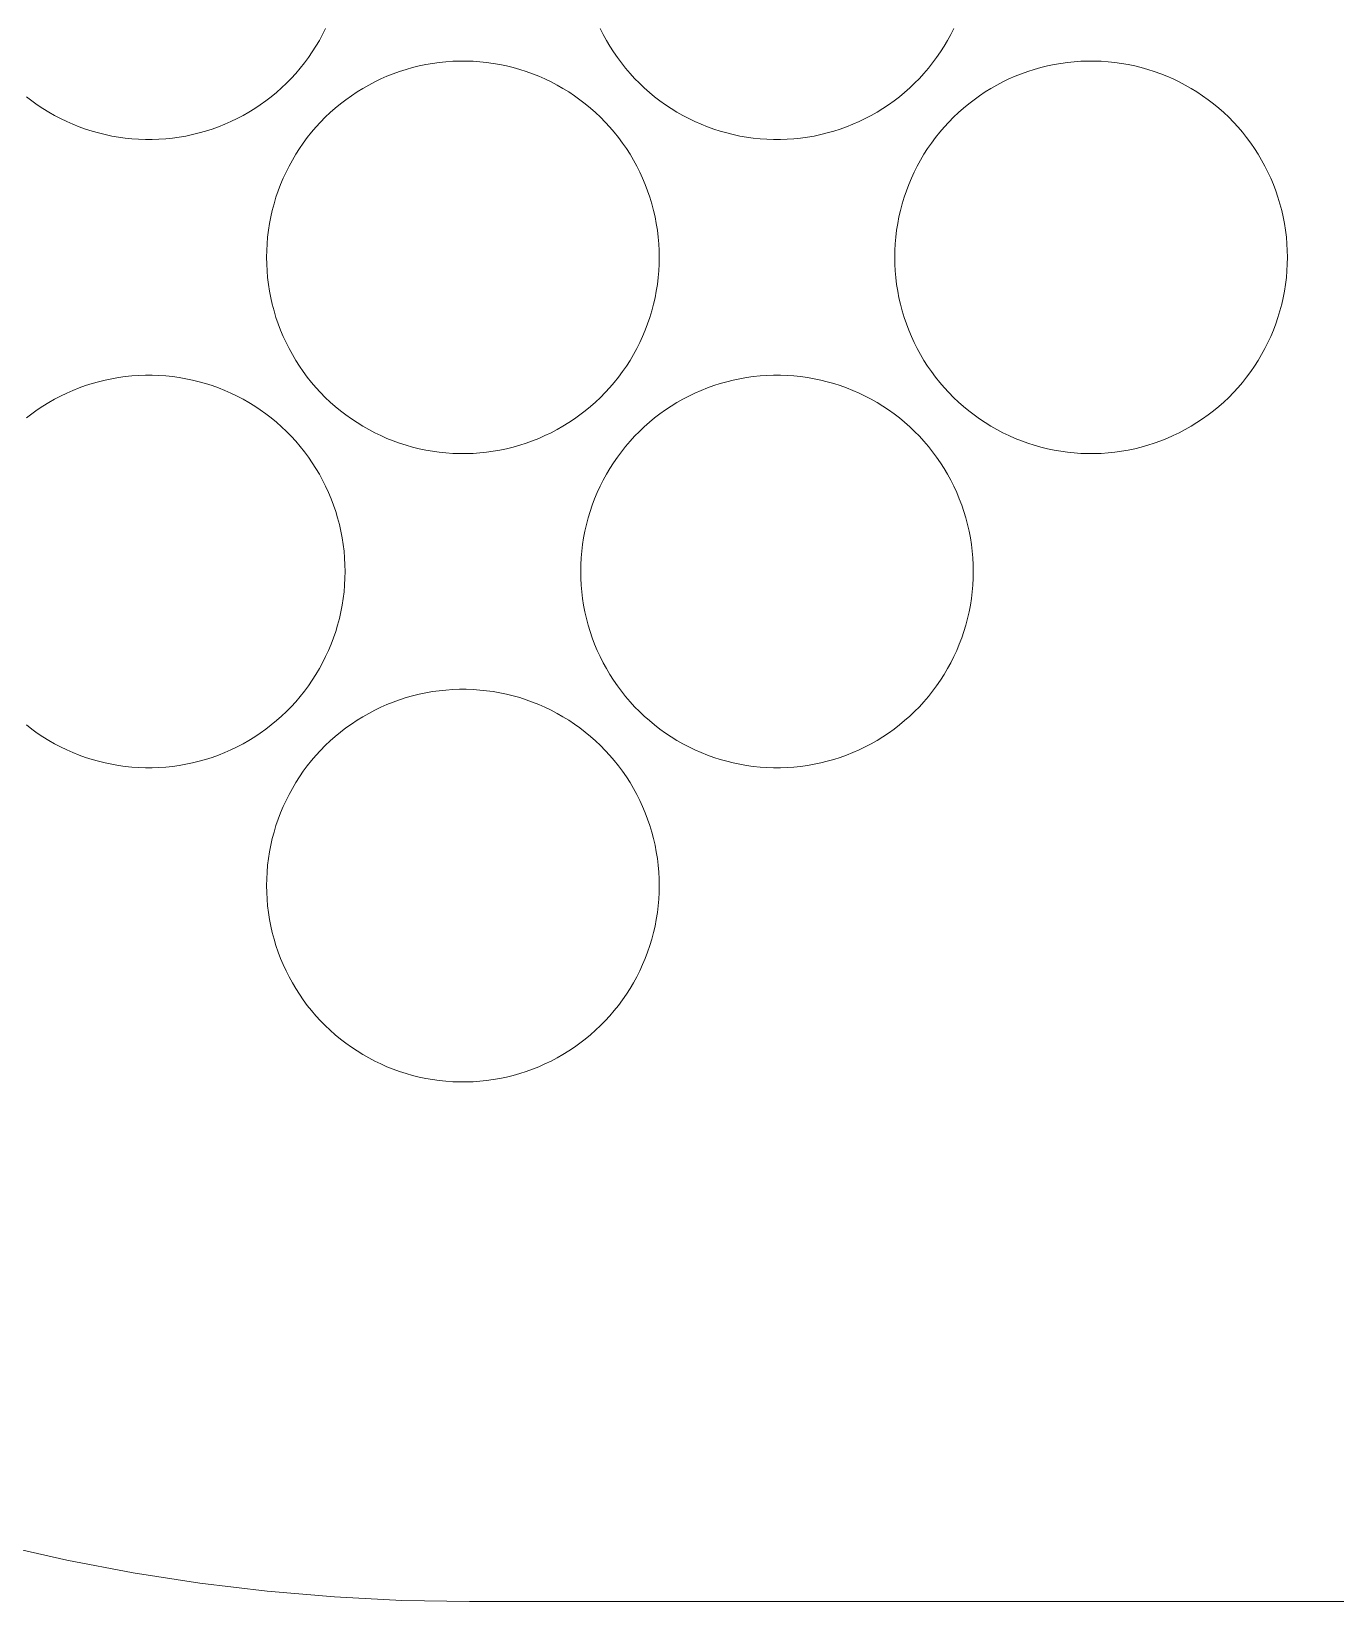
# Model space of a CAD drawing. Header units: millimetres. Extents: x 8434 to 10928, y 788 to 2545.
# Drawn here: x 8600.59 to 8642.11, y 837.54 to 887.52 of the extents above; entities that cross this region are included whole.
import ezdxf

# ---------------------------------------------------------------- set-up
doc = ezdxf.new("R2010")
doc.units = ezdxf.units.MM
doc.layers.add('ZANO_R', color=7, linetype='Continuous', lineweight=0)

msp = doc.modelspace()

# ---------------------------------------------------------------- linework, layer by layer
at = {"layer": 'ZANO_R'}
for p, q in [((8609.758, 887.239), (8609.648, 887.053)), ((8609.861, 887.428), (8609.758, 887.239)), ((8609.958, 887.621), (8609.861, 887.428)), ((8618.793, 887.428), (8618.696, 887.621)), ((8618.897, 887.239), (8618.793, 887.428)), ((8619.007, 887.053), (8618.897, 887.239)), ((8629.758, 887.239), (8629.648, 887.053)), ((8629.861, 887.428), (8629.758, 887.239)), ((8629.958, 887.621), (8629.861, 887.428)), ((8609.531, 886.872), (8609.409, 886.694)), ((8609.648, 887.053), (8609.531, 886.872)), ((8619.123, 886.872), (8619.007, 887.053)), ((8619.246, 886.694), (8619.123, 886.872)), ((8629.531, 886.872), (8629.409, 886.694)), ((8629.648, 887.053), (8629.531, 886.872)), ((8609.146, 886.352), (8609.005, 886.188)), ((8609.28, 886.521), (8609.146, 886.352)), ((8609.409, 886.694), (8609.28, 886.521)), ((8612.111, 886.177), (8612.314, 886.25)), ((8612.314, 886.25), (8612.519, 886.316)), ((8612.519, 886.316), (8612.727, 886.374)), ((8612.727, 886.374), (8612.936, 886.426)), ((8612.936, 886.426), (8613.148, 886.47)), ((8613.148, 886.47), (8613.36, 886.507)), ((8613.36, 886.507), (8613.574, 886.537)), ((8613.574, 886.537), (8613.788, 886.559)), ((8613.788, 886.559), (8614.004, 886.574)), ((8614.004, 886.574), (8614.219, 886.582)), ((8614.219, 886.582), (8614.435, 886.582)), ((8614.435, 886.582), (8614.651, 886.574)), ((8614.651, 886.574), (8614.866, 886.559)), ((8614.866, 886.559), (8615.081, 886.537)), ((8615.081, 886.537), (8615.294, 886.507)), ((8615.294, 886.507), (8615.507, 886.47)), ((8615.507, 886.47), (8615.718, 886.426)), ((8615.718, 886.426), (8615.927, 886.374)), ((8615.927, 886.374), (8616.135, 886.316)), ((8616.135, 886.316), (8616.34, 886.25)), ((8616.34, 886.25), (8616.543, 886.177)), ((8619.374, 886.521), (8619.246, 886.694)), ((8619.509, 886.352), (8619.374, 886.521)), ((8619.649, 886.188), (8619.509, 886.352)), ((8629.146, 886.352), (8629.005, 886.188)), ((8629.28, 886.521), (8629.146, 886.352)), ((8629.409, 886.694), (8629.28, 886.521)), ((8632.111, 886.177), (8632.314, 886.25)), ((8632.314, 886.25), (8632.519, 886.316)), ((8632.519, 886.316), (8632.727, 886.374)), ((8632.727, 886.374), (8632.936, 886.426)), ((8632.936, 886.426), (8633.148, 886.47)), ((8633.148, 886.47), (8633.36, 886.507)), ((8633.36, 886.507), (8633.574, 886.537)), ((8633.574, 886.537), (8633.788, 886.559)), ((8633.788, 886.559), (8634.004, 886.574)), ((8634.004, 886.574), (8634.219, 886.582)), ((8634.219, 886.582), (8634.435, 886.582)), ((8634.435, 886.582), (8634.651, 886.574)), ((8634.651, 886.574), (8634.866, 886.559)), ((8634.866, 886.559), (8635.081, 886.537)), ((8635.081, 886.537), (8635.294, 886.507)), ((8635.294, 886.507), (8635.507, 886.47)), ((8635.507, 886.47), (8635.718, 886.426)), ((8635.718, 886.426), (8635.927, 886.374)), ((8635.927, 886.374), (8636.135, 886.316)), ((8636.135, 886.316), (8636.34, 886.25)), ((8636.34, 886.25), (8636.543, 886.177)), ((8608.552, 885.727), (8608.39, 885.584)), ((8608.708, 885.875), (8608.552, 885.727)), ((8608.86, 886.029), (8608.708, 885.875)), ((8609.005, 886.188), (8608.86, 886.029)), ((8611.14, 885.709), (8611.328, 885.816)), ((8611.328, 885.816), (8611.519, 885.916)), ((8611.519, 885.916), (8611.713, 886.01)), ((8611.713, 886.01), (8611.91, 886.097)), ((8611.91, 886.097), (8612.111, 886.177)), ((8616.543, 886.177), (8616.744, 886.097)), ((8616.744, 886.097), (8616.941, 886.01)), ((8616.941, 886.01), (8617.136, 885.916)), ((8617.136, 885.916), (8617.327, 885.816)), ((8617.327, 885.816), (8617.514, 885.709)), ((8619.795, 886.029), (8619.649, 886.188)), ((8619.946, 885.875), (8619.795, 886.029)), ((8620.103, 885.727), (8619.946, 885.875)), ((8620.264, 885.584), (8620.103, 885.727)), ((8628.552, 885.727), (8628.39, 885.584)), ((8628.708, 885.875), (8628.552, 885.727)), ((8628.86, 886.029), (8628.708, 885.875)), ((8629.005, 886.188), (8628.86, 886.029)), ((8631.14, 885.709), (8631.328, 885.816)), ((8631.328, 885.816), (8631.519, 885.916)), ((8631.519, 885.916), (8631.713, 886.01)), ((8631.713, 886.01), (8631.91, 886.097)), ((8631.91, 886.097), (8632.111, 886.177)), ((8636.543, 886.177), (8636.744, 886.097)), ((8636.744, 886.097), (8636.941, 886.01)), ((8636.941, 886.01), (8637.136, 885.916)), ((8637.136, 885.916), (8637.327, 885.816)), ((8637.327, 885.816), (8637.514, 885.709)), ((8600.601, 885.315), (8600.43, 885.446)), ((8600.777, 885.189), (8600.601, 885.315)), ((8608.053, 885.315), (8607.878, 885.189)), ((8608.224, 885.446), (8608.053, 885.315)), ((8608.39, 885.584), (8608.224, 885.446)), ((8610.264, 885.082), (8610.43, 885.219)), ((8610.43, 885.219), (8610.601, 885.351)), ((8610.601, 885.351), (8610.777, 885.476)), ((8610.777, 885.476), (8610.956, 885.596)), ((8610.956, 885.596), (8611.14, 885.709)), ((8617.514, 885.709), (8617.698, 885.596)), ((8617.698, 885.596), (8617.878, 885.476)), ((8617.878, 885.476), (8618.053, 885.351)), ((8618.053, 885.351), (8618.224, 885.219)), ((8618.224, 885.219), (8618.39, 885.082)), ((8620.43, 885.446), (8620.264, 885.584)), ((8620.601, 885.315), (8620.43, 885.446)), ((8620.777, 885.189), (8620.601, 885.315)), ((8628.053, 885.315), (8627.878, 885.189)), ((8628.224, 885.446), (8628.053, 885.315)), ((8628.39, 885.584), (8628.224, 885.446)), ((8630.264, 885.082), (8630.43, 885.219)), ((8630.43, 885.219), (8630.601, 885.351)), ((8630.601, 885.351), (8630.777, 885.476)), ((8630.777, 885.476), (8630.956, 885.596)), ((8630.956, 885.596), (8631.14, 885.709)), ((8637.514, 885.709), (8637.698, 885.596)), ((8637.698, 885.596), (8637.878, 885.476)), ((8637.878, 885.476), (8638.053, 885.351)), ((8638.053, 885.351), (8638.224, 885.219)), ((8638.224, 885.219), (8638.39, 885.082)), ((8600.956, 885.07), (8600.777, 885.189)), ((8601.14, 884.956), (8600.956, 885.07)), ((8601.328, 884.85), (8601.14, 884.956)), ((8601.519, 884.749), (8601.328, 884.85)), ((8601.713, 884.656), (8601.519, 884.749)), ((8607.136, 884.749), (8606.941, 884.656)), ((8607.327, 884.85), (8607.136, 884.749)), ((8607.514, 884.956), (8607.327, 884.85)), ((8607.698, 885.07), (8607.514, 884.956)), ((8607.878, 885.189), (8607.698, 885.07)), ((8609.795, 884.636), (8609.946, 884.79)), ((8609.946, 884.79), (8610.103, 884.939)), ((8610.103, 884.939), (8610.264, 885.082)), ((8618.39, 885.082), (8618.552, 884.939)), ((8618.552, 884.939), (8618.708, 884.79)), ((8618.708, 884.79), (8618.86, 884.636)), ((8620.956, 885.07), (8620.777, 885.189)), ((8621.14, 884.956), (8620.956, 885.07)), ((8621.328, 884.85), (8621.14, 884.956)), ((8621.519, 884.749), (8621.328, 884.85)), ((8621.713, 884.656), (8621.519, 884.749)), ((8627.136, 884.749), (8626.941, 884.656)), ((8627.327, 884.85), (8627.136, 884.749)), ((8627.514, 884.956), (8627.327, 884.85)), ((8627.698, 885.07), (8627.514, 884.956)), ((8627.878, 885.189), (8627.698, 885.07)), ((8629.795, 884.636), (8629.946, 884.79)), ((8629.946, 884.79), (8630.103, 884.939)), ((8630.103, 884.939), (8630.264, 885.082)), ((8638.39, 885.082), (8638.552, 884.939)), ((8638.552, 884.939), (8638.708, 884.79)), ((8638.708, 884.79), (8638.86, 884.636)), ((8601.91, 884.569), (8601.713, 884.656)), ((8602.111, 884.489), (8601.91, 884.569)), ((8602.314, 884.416), (8602.111, 884.489)), ((8602.519, 884.35), (8602.314, 884.416)), ((8602.727, 884.291), (8602.519, 884.35)), ((8602.936, 884.239), (8602.727, 884.291)), ((8603.148, 884.195), (8602.936, 884.239)), ((8605.718, 884.239), (8605.507, 884.195)), ((8605.927, 884.291), (8605.718, 884.239)), ((8606.135, 884.35), (8605.927, 884.291)), ((8606.34, 884.416), (8606.135, 884.35)), ((8606.543, 884.489), (8606.34, 884.416)), ((8606.744, 884.569), (8606.543, 884.489)), ((8606.941, 884.656), (8606.744, 884.569)), ((8609.374, 884.145), (8609.509, 884.313)), ((8609.509, 884.313), (8609.649, 884.477)), ((8609.649, 884.477), (8609.795, 884.636)), ((8618.86, 884.636), (8619.005, 884.477)), ((8619.005, 884.477), (8619.146, 884.313)), ((8619.146, 884.313), (8619.28, 884.145)), ((8621.91, 884.569), (8621.713, 884.656)), ((8622.111, 884.489), (8621.91, 884.569)), ((8622.314, 884.416), (8622.111, 884.489)), ((8622.519, 884.35), (8622.314, 884.416)), ((8622.727, 884.291), (8622.519, 884.35)), ((8622.936, 884.239), (8622.727, 884.291)), ((8623.148, 884.195), (8622.936, 884.239)), ((8625.718, 884.239), (8625.507, 884.195)), ((8625.927, 884.291), (8625.718, 884.239)), ((8626.135, 884.35), (8625.927, 884.291)), ((8626.34, 884.416), (8626.135, 884.35)), ((8626.543, 884.489), (8626.34, 884.416)), ((8626.744, 884.569), (8626.543, 884.489)), ((8626.941, 884.656), (8626.744, 884.569)), ((8629.374, 884.145), (8629.509, 884.313)), ((8629.509, 884.313), (8629.649, 884.477)), ((8629.649, 884.477), (8629.795, 884.636)), ((8638.86, 884.636), (8639.005, 884.477)), ((8639.005, 884.477), (8639.146, 884.313)), ((8639.146, 884.313), (8639.28, 884.145)), ((8603.36, 884.158), (8603.148, 884.195)), ((8603.574, 884.128), (8603.36, 884.158)), ((8603.788, 884.106), (8603.574, 884.128)), ((8604.004, 884.091), (8603.788, 884.106)), ((8604.219, 884.084), (8604.004, 884.091)), ((8604.435, 884.084), (8604.219, 884.084)), ((8604.651, 884.091), (8604.435, 884.084)), ((8604.866, 884.106), (8604.651, 884.091)), ((8605.081, 884.128), (8604.866, 884.106)), ((8605.294, 884.158), (8605.081, 884.128)), ((8605.507, 884.195), (8605.294, 884.158)), ((8609.007, 883.612), (8609.123, 883.794)), ((8609.123, 883.794), (8609.246, 883.971)), ((8609.246, 883.971), (8609.374, 884.145)), ((8619.28, 884.145), (8619.409, 883.971)), ((8619.409, 883.971), (8619.531, 883.794)), ((8619.531, 883.794), (8619.648, 883.612)), ((8623.36, 884.158), (8623.148, 884.195)), ((8623.574, 884.128), (8623.36, 884.158)), ((8623.788, 884.106), (8623.574, 884.128)), ((8624.004, 884.091), (8623.788, 884.106)), ((8624.219, 884.084), (8624.004, 884.091)), ((8624.435, 884.084), (8624.219, 884.084)), ((8624.651, 884.091), (8624.435, 884.084)), ((8624.866, 884.106), (8624.651, 884.091)), ((8625.081, 884.128), (8624.866, 884.106)), ((8625.294, 884.158), (8625.081, 884.128)), ((8625.507, 884.195), (8625.294, 884.158)), ((8629.007, 883.612), (8629.123, 883.794)), ((8629.123, 883.794), (8629.246, 883.971)), ((8629.246, 883.971), (8629.374, 884.145)), ((8639.28, 884.145), (8639.409, 883.971)), ((8639.409, 883.971), (8639.531, 883.794)), ((8639.531, 883.794), (8639.648, 883.612)), ((8608.696, 883.045), (8608.793, 883.237)), ((8608.793, 883.237), (8608.897, 883.427)), ((8608.897, 883.427), (8609.007, 883.612)), ((8619.648, 883.612), (8619.758, 883.427)), ((8619.758, 883.427), (8619.861, 883.237)), ((8619.861, 883.237), (8619.958, 883.045)), ((8628.696, 883.045), (8628.793, 883.237)), ((8628.793, 883.237), (8628.897, 883.427)), ((8628.897, 883.427), (8629.007, 883.612)), ((8639.648, 883.612), (8639.758, 883.427)), ((8639.758, 883.427), (8639.861, 883.237)), ((8639.861, 883.237), (8639.958, 883.045)), ((8608.522, 882.65), (8608.606, 882.849)), ((8608.606, 882.849), (8608.696, 883.045)), ((8619.958, 883.045), (8620.048, 882.849)), ((8620.048, 882.849), (8620.132, 882.65)), ((8628.522, 882.65), (8628.606, 882.849)), ((8628.606, 882.849), (8628.696, 883.045)), ((8639.958, 883.045), (8640.048, 882.849)), ((8640.048, 882.849), (8640.132, 882.65)), ((8608.314, 882.037), (8608.376, 882.244)), ((8608.376, 882.244), (8608.446, 882.448)), ((8608.446, 882.448), (8608.522, 882.65)), ((8620.132, 882.65), (8620.208, 882.448)), ((8620.208, 882.448), (8620.278, 882.244)), ((8620.278, 882.244), (8620.34, 882.037)), ((8628.314, 882.037), (8628.376, 882.244)), ((8628.376, 882.244), (8628.446, 882.448)), ((8628.446, 882.448), (8628.522, 882.65)), ((8640.132, 882.65), (8640.208, 882.448)), ((8640.208, 882.448), (8640.278, 882.244)), ((8640.278, 882.244), (8640.34, 882.037)), ((8608.211, 881.618), (8608.259, 881.828)), ((8608.259, 881.828), (8608.314, 882.037)), ((8620.34, 882.037), (8620.396, 881.828)), ((8620.396, 881.828), (8620.444, 881.618)), ((8628.211, 881.618), (8628.259, 881.828)), ((8628.259, 881.828), (8628.314, 882.037)), ((8640.34, 882.037), (8640.396, 881.828)), ((8640.396, 881.828), (8640.444, 881.618)), ((8608.137, 881.193), (8608.17, 881.406)), ((8608.17, 881.406), (8608.211, 881.618)), ((8620.444, 881.618), (8620.484, 881.406)), ((8620.484, 881.406), (8620.518, 881.193)), ((8628.137, 881.193), (8628.17, 881.406)), ((8628.17, 881.406), (8628.211, 881.618)), ((8640.444, 881.618), (8640.484, 881.406)), ((8640.484, 881.406), (8640.518, 881.193)), ((8608.081, 880.548), (8608.092, 880.764)), ((8608.092, 880.764), (8608.111, 880.979)), ((8608.111, 880.979), (8608.137, 881.193)), ((8620.518, 881.193), (8620.544, 880.979)), ((8620.544, 880.979), (8620.562, 880.764)), ((8620.562, 880.764), (8620.573, 880.548)), ((8628.081, 880.548), (8628.092, 880.764)), ((8628.092, 880.764), (8628.111, 880.979)), ((8628.111, 880.979), (8628.137, 881.193)), ((8640.518, 881.193), (8640.544, 880.979)), ((8640.544, 880.979), (8640.562, 880.764)), ((8640.562, 880.764), (8640.573, 880.548)), ((8608.077, 880.333), (8608.081, 880.548)), ((8608.081, 880.117), (8608.077, 880.333)), ((8620.573, 880.548), (8620.577, 880.333)), ((8620.577, 880.333), (8620.573, 880.117)), ((8628.077, 880.333), (8628.081, 880.548)), ((8628.081, 880.117), (8628.077, 880.333)), ((8640.573, 880.548), (8640.577, 880.333)), ((8640.577, 880.333), (8640.573, 880.117)), ((8608.092, 879.902), (8608.081, 880.117)), ((8608.111, 879.687), (8608.092, 879.902)), ((8620.562, 879.902), (8620.544, 879.687)), ((8620.573, 880.117), (8620.562, 879.902)), ((8628.092, 879.902), (8628.081, 880.117)), ((8628.111, 879.687), (8628.092, 879.902)), ((8640.562, 879.902), (8640.544, 879.687)), ((8640.573, 880.117), (8640.562, 879.902)), ((8608.137, 879.472), (8608.111, 879.687)), ((8608.17, 879.259), (8608.137, 879.472)), ((8608.211, 879.047), (8608.17, 879.259)), ((8620.484, 879.259), (8620.444, 879.047)), ((8620.518, 879.472), (8620.484, 879.259)), ((8620.544, 879.687), (8620.518, 879.472)), ((8628.137, 879.472), (8628.111, 879.687)), ((8628.17, 879.259), (8628.137, 879.472)), ((8628.211, 879.047), (8628.17, 879.259)), ((8640.484, 879.259), (8640.444, 879.047)), ((8640.518, 879.472), (8640.484, 879.259)), ((8640.544, 879.687), (8640.518, 879.472)), ((8608.259, 878.837), (8608.211, 879.047)), ((8608.314, 878.628), (8608.259, 878.837)), ((8620.396, 878.837), (8620.34, 878.628)), ((8620.444, 879.047), (8620.396, 878.837)), ((8628.259, 878.837), (8628.211, 879.047)), ((8628.314, 878.628), (8628.259, 878.837)), ((8640.396, 878.837), (8640.34, 878.628)), ((8640.444, 879.047), (8640.396, 878.837)), ((8608.376, 878.422), (8608.314, 878.628)), ((8608.446, 878.218), (8608.376, 878.422)), ((8608.522, 878.016), (8608.446, 878.218)), ((8620.208, 878.218), (8620.132, 878.016)), ((8620.278, 878.422), (8620.208, 878.218)), ((8620.34, 878.628), (8620.278, 878.422)), ((8628.376, 878.422), (8628.314, 878.628)), ((8628.446, 878.218), (8628.376, 878.422)), ((8628.522, 878.016), (8628.446, 878.218)), ((8640.208, 878.218), (8640.132, 878.016)), ((8640.278, 878.422), (8640.208, 878.218)), ((8640.34, 878.628), (8640.278, 878.422)), ((8608.606, 877.817), (8608.522, 878.016)), ((8608.696, 877.621), (8608.606, 877.817)), ((8620.048, 877.817), (8619.958, 877.621)), ((8620.132, 878.016), (8620.048, 877.817)), ((8628.606, 877.817), (8628.522, 878.016)), ((8628.696, 877.621), (8628.606, 877.817)), ((8640.048, 877.817), (8639.958, 877.621)), ((8640.132, 878.016), (8640.048, 877.817)), ((8608.793, 877.428), (8608.696, 877.621)), ((8608.897, 877.239), (8608.793, 877.428)), ((8609.007, 877.053), (8608.897, 877.239)), ((8619.758, 877.239), (8619.648, 877.053)), ((8619.861, 877.428), (8619.758, 877.239)), ((8619.958, 877.621), (8619.861, 877.428)), ((8628.793, 877.428), (8628.696, 877.621)), ((8628.897, 877.239), (8628.793, 877.428)), ((8629.007, 877.053), (8628.897, 877.239)), ((8639.758, 877.239), (8639.648, 877.053)), ((8639.861, 877.428), (8639.758, 877.239)), ((8639.958, 877.621), (8639.861, 877.428)), ((8609.123, 876.872), (8609.007, 877.053)), ((8609.246, 876.694), (8609.123, 876.872)), ((8619.531, 876.872), (8619.409, 876.694)), ((8619.648, 877.053), (8619.531, 876.872)), ((8629.123, 876.872), (8629.007, 877.053)), ((8629.246, 876.694), (8629.123, 876.872)), ((8639.531, 876.872), (8639.409, 876.694)), ((8639.648, 877.053), (8639.531, 876.872)), ((8602.111, 876.177), (8602.314, 876.25)), ((8602.314, 876.25), (8602.519, 876.316)), ((8602.519, 876.316), (8602.727, 876.374)), ((8602.727, 876.374), (8602.936, 876.426)), ((8602.936, 876.426), (8603.148, 876.47)), ((8603.148, 876.47), (8603.36, 876.507)), ((8603.36, 876.507), (8603.574, 876.537)), ((8603.574, 876.537), (8603.788, 876.559)), ((8603.788, 876.559), (8604.004, 876.574)), ((8604.004, 876.574), (8604.219, 876.582)), ((8604.219, 876.582), (8604.435, 876.582)), ((8604.435, 876.582), (8604.651, 876.574)), ((8604.651, 876.574), (8604.866, 876.559)), ((8604.866, 876.559), (8605.081, 876.537)), ((8605.081, 876.537), (8605.294, 876.507)), ((8605.294, 876.507), (8605.507, 876.47)), ((8605.507, 876.47), (8605.718, 876.426)), ((8605.718, 876.426), (8605.927, 876.374)), ((8605.927, 876.374), (8606.135, 876.316)), ((8606.135, 876.316), (8606.34, 876.25)), ((8606.34, 876.25), (8606.543, 876.177)), ((8609.374, 876.521), (8609.246, 876.694)), ((8609.509, 876.352), (8609.374, 876.521)), ((8609.649, 876.188), (8609.509, 876.352)), ((8619.146, 876.352), (8619.005, 876.188)), ((8619.28, 876.521), (8619.146, 876.352)), ((8619.409, 876.694), (8619.28, 876.521)), ((8622.111, 876.177), (8622.314, 876.25)), ((8622.314, 876.25), (8622.519, 876.316)), ((8622.519, 876.316), (8622.727, 876.374)), ((8622.727, 876.374), (8622.936, 876.426)), ((8622.936, 876.426), (8623.148, 876.47)), ((8623.148, 876.47), (8623.36, 876.507)), ((8623.36, 876.507), (8623.574, 876.537)), ((8623.574, 876.537), (8623.788, 876.559)), ((8623.788, 876.559), (8624.004, 876.574)), ((8624.004, 876.574), (8624.219, 876.582)), ((8624.219, 876.582), (8624.435, 876.582)), ((8624.435, 876.582), (8624.651, 876.574)), ((8624.651, 876.574), (8624.866, 876.559)), ((8624.866, 876.559), (8625.081, 876.537)), ((8625.081, 876.537), (8625.294, 876.507)), ((8625.294, 876.507), (8625.507, 876.47)), ((8625.507, 876.47), (8625.718, 876.426)), ((8625.718, 876.426), (8625.927, 876.374)), ((8625.927, 876.374), (8626.135, 876.316)), ((8626.135, 876.316), (8626.34, 876.25)), ((8626.34, 876.25), (8626.543, 876.177)), ((8629.374, 876.521), (8629.246, 876.694)), ((8629.509, 876.352), (8629.374, 876.521)), ((8629.649, 876.188), (8629.509, 876.352)), ((8639.146, 876.352), (8639.005, 876.188)), ((8639.28, 876.521), (8639.146, 876.352)), ((8639.409, 876.694), (8639.28, 876.521)), ((8601.14, 875.709), (8601.328, 875.816)), ((8601.328, 875.816), (8601.519, 875.916)), ((8601.519, 875.916), (8601.713, 876.01)), ((8601.713, 876.01), (8601.91, 876.097)), ((8601.91, 876.097), (8602.111, 876.177)), ((8606.543, 876.177), (8606.744, 876.097)), ((8606.744, 876.097), (8606.941, 876.01)), ((8606.941, 876.01), (8607.136, 875.916)), ((8607.136, 875.916), (8607.327, 875.816)), ((8607.327, 875.816), (8607.514, 875.709)), ((8609.795, 876.029), (8609.649, 876.188)), ((8609.946, 875.875), (8609.795, 876.029)), ((8610.103, 875.727), (8609.946, 875.875)), ((8610.264, 875.584), (8610.103, 875.727)), ((8618.552, 875.727), (8618.39, 875.584)), ((8618.708, 875.875), (8618.552, 875.727)), ((8618.86, 876.029), (8618.708, 875.875)), ((8619.005, 876.188), (8618.86, 876.029)), ((8621.14, 875.709), (8621.328, 875.816)), ((8621.328, 875.816), (8621.519, 875.916)), ((8621.519, 875.916), (8621.713, 876.01)), ((8621.713, 876.01), (8621.91, 876.097)), ((8621.91, 876.097), (8622.111, 876.177)), ((8626.543, 876.177), (8626.744, 876.097)), ((8626.744, 876.097), (8626.941, 876.01)), ((8626.941, 876.01), (8627.136, 875.916)), ((8627.136, 875.916), (8627.327, 875.816)), ((8627.327, 875.816), (8627.514, 875.709)), ((8629.795, 876.029), (8629.649, 876.188)), ((8629.946, 875.875), (8629.795, 876.029)), ((8630.103, 875.727), (8629.946, 875.875)), ((8630.264, 875.584), (8630.103, 875.727)), ((8638.552, 875.727), (8638.39, 875.584)), ((8638.708, 875.875), (8638.552, 875.727)), ((8638.86, 876.029), (8638.708, 875.875)), ((8639.005, 876.188), (8638.86, 876.029)), ((8600.43, 875.219), (8600.601, 875.351)), ((8600.601, 875.351), (8600.777, 875.476)), ((8600.777, 875.476), (8600.956, 875.596)), ((8600.956, 875.596), (8601.14, 875.709)), ((8607.514, 875.709), (8607.698, 875.596)), ((8607.698, 875.596), (8607.878, 875.476)), ((8607.878, 875.476), (8608.053, 875.351)), ((8608.053, 875.351), (8608.224, 875.219)), ((8608.224, 875.219), (8608.39, 875.082)), ((8610.43, 875.446), (8610.264, 875.584)), ((8610.601, 875.315), (8610.43, 875.446)), ((8610.777, 875.189), (8610.601, 875.315)), ((8618.053, 875.315), (8617.878, 875.189)), ((8618.224, 875.446), (8618.053, 875.315)), ((8618.39, 875.584), (8618.224, 875.446)), ((8620.264, 875.082), (8620.43, 875.219)), ((8620.43, 875.219), (8620.601, 875.351)), ((8620.601, 875.351), (8620.777, 875.476)), ((8620.777, 875.476), (8620.956, 875.596)), ((8620.956, 875.596), (8621.14, 875.709)), ((8627.514, 875.709), (8627.698, 875.596)), ((8627.698, 875.596), (8627.878, 875.476)), ((8627.878, 875.476), (8628.053, 875.351)), ((8628.053, 875.351), (8628.224, 875.219)), ((8628.224, 875.219), (8628.39, 875.082)), ((8630.43, 875.446), (8630.264, 875.584)), ((8630.601, 875.315), (8630.43, 875.446)), ((8630.777, 875.189), (8630.601, 875.315)), ((8638.053, 875.315), (8637.878, 875.189)), ((8638.224, 875.446), (8638.053, 875.315)), ((8638.39, 875.584), (8638.224, 875.446)), ((8608.39, 875.082), (8608.552, 874.939)), ((8608.552, 874.939), (8608.708, 874.79)), ((8608.708, 874.79), (8608.86, 874.636)), ((8610.956, 875.07), (8610.777, 875.189)), ((8611.14, 874.956), (8610.956, 875.07)), ((8611.328, 874.85), (8611.14, 874.956)), ((8611.519, 874.749), (8611.328, 874.85)), ((8611.713, 874.656), (8611.519, 874.749)), ((8617.136, 874.749), (8616.941, 874.656)), ((8617.327, 874.85), (8617.136, 874.749)), ((8617.514, 874.956), (8617.327, 874.85)), ((8617.698, 875.07), (8617.514, 874.956)), ((8617.878, 875.189), (8617.698, 875.07)), ((8619.795, 874.636), (8619.946, 874.79)), ((8619.946, 874.79), (8620.103, 874.939)), ((8620.103, 874.939), (8620.264, 875.082)), ((8628.39, 875.082), (8628.552, 874.939)), ((8628.552, 874.939), (8628.708, 874.79)), ((8628.708, 874.79), (8628.86, 874.636)), ((8630.956, 875.07), (8630.777, 875.189)), ((8631.14, 874.956), (8630.956, 875.07)), ((8631.328, 874.85), (8631.14, 874.956)), ((8631.519, 874.749), (8631.328, 874.85)), ((8631.713, 874.656), (8631.519, 874.749)), ((8637.136, 874.749), (8636.941, 874.656)), ((8637.327, 874.85), (8637.136, 874.749)), ((8637.514, 874.956), (8637.327, 874.85)), ((8637.698, 875.07), (8637.514, 874.956)), ((8637.878, 875.189), (8637.698, 875.07)), ((8608.86, 874.636), (8609.005, 874.477)), ((8609.005, 874.477), (8609.146, 874.313)), ((8609.146, 874.313), (8609.28, 874.145)), ((8611.91, 874.569), (8611.713, 874.656)), ((8612.111, 874.489), (8611.91, 874.569)), ((8612.314, 874.416), (8612.111, 874.489)), ((8612.519, 874.35), (8612.314, 874.416)), ((8612.727, 874.291), (8612.519, 874.35)), ((8612.936, 874.239), (8612.727, 874.291)), ((8613.148, 874.195), (8612.936, 874.239)), ((8615.718, 874.239), (8615.507, 874.195)), ((8615.927, 874.291), (8615.718, 874.239)), ((8616.135, 874.35), (8615.927, 874.291)), ((8616.34, 874.416), (8616.135, 874.35)), ((8616.543, 874.489), (8616.34, 874.416)), ((8616.744, 874.569), (8616.543, 874.489)), ((8616.941, 874.656), (8616.744, 874.569)), ((8619.374, 874.145), (8619.509, 874.313)), ((8619.509, 874.313), (8619.649, 874.477)), ((8619.649, 874.477), (8619.795, 874.636)), ((8628.86, 874.636), (8629.005, 874.477)), ((8629.005, 874.477), (8629.146, 874.313)), ((8629.146, 874.313), (8629.28, 874.145)), ((8631.91, 874.569), (8631.713, 874.656)), ((8632.111, 874.489), (8631.91, 874.569)), ((8632.314, 874.416), (8632.111, 874.489)), ((8632.519, 874.35), (8632.314, 874.416)), ((8632.727, 874.291), (8632.519, 874.35)), ((8632.936, 874.239), (8632.727, 874.291)), ((8633.148, 874.195), (8632.936, 874.239)), ((8635.718, 874.239), (8635.507, 874.195)), ((8635.927, 874.291), (8635.718, 874.239)), ((8636.135, 874.35), (8635.927, 874.291)), ((8636.34, 874.416), (8636.135, 874.35)), ((8636.543, 874.489), (8636.34, 874.416)), ((8636.744, 874.569), (8636.543, 874.489)), ((8636.941, 874.656), (8636.744, 874.569)), ((8609.28, 874.145), (8609.409, 873.971)), ((8609.409, 873.971), (8609.531, 873.794)), ((8609.531, 873.794), (8609.648, 873.612)), ((8613.36, 874.158), (8613.148, 874.195)), ((8613.574, 874.128), (8613.36, 874.158)), ((8613.788, 874.106), (8613.574, 874.128)), ((8614.004, 874.091), (8613.788, 874.106)), ((8614.219, 874.084), (8614.004, 874.091)), ((8614.435, 874.084), (8614.219, 874.084)), ((8614.651, 874.091), (8614.435, 874.084)), ((8614.866, 874.106), (8614.651, 874.091)), ((8615.081, 874.128), (8614.866, 874.106)), ((8615.294, 874.158), (8615.081, 874.128)), ((8615.507, 874.195), (8615.294, 874.158)), ((8619.007, 873.612), (8619.123, 873.794)), ((8619.123, 873.794), (8619.246, 873.971)), ((8619.246, 873.971), (8619.374, 874.145)), ((8629.28, 874.145), (8629.409, 873.971)), ((8629.409, 873.971), (8629.531, 873.794)), ((8629.531, 873.794), (8629.648, 873.612)), ((8633.36, 874.158), (8633.148, 874.195)), ((8633.574, 874.128), (8633.36, 874.158)), ((8633.788, 874.106), (8633.574, 874.128)), ((8634.004, 874.091), (8633.788, 874.106)), ((8634.219, 874.084), (8634.004, 874.091)), ((8634.435, 874.084), (8634.219, 874.084)), ((8634.651, 874.091), (8634.435, 874.084)), ((8634.866, 874.106), (8634.651, 874.091)), ((8635.081, 874.128), (8634.866, 874.106)), ((8635.294, 874.158), (8635.081, 874.128)), ((8635.507, 874.195), (8635.294, 874.158)), ((8609.648, 873.612), (8609.758, 873.427)), ((8609.758, 873.427), (8609.861, 873.237)), ((8609.861, 873.237), (8609.958, 873.045)), ((8618.696, 873.045), (8618.793, 873.237)), ((8618.793, 873.237), (8618.897, 873.427)), ((8618.897, 873.427), (8619.007, 873.612)), ((8629.648, 873.612), (8629.758, 873.427)), ((8629.758, 873.427), (8629.861, 873.237)), ((8629.861, 873.237), (8629.958, 873.045)), ((8609.958, 873.045), (8610.048, 872.849)), ((8610.048, 872.849), (8610.132, 872.65)), ((8618.522, 872.65), (8618.606, 872.849)), ((8618.606, 872.849), (8618.696, 873.045)), ((8629.958, 873.045), (8630.048, 872.849)), ((8630.048, 872.849), (8630.132, 872.65)), ((8610.132, 872.65), (8610.208, 872.448)), ((8610.208, 872.448), (8610.278, 872.244)), ((8610.278, 872.244), (8610.34, 872.037)), ((8618.314, 872.037), (8618.376, 872.244)), ((8618.376, 872.244), (8618.446, 872.448)), ((8618.446, 872.448), (8618.522, 872.65)), ((8630.132, 872.65), (8630.208, 872.448)), ((8630.208, 872.448), (8630.278, 872.244)), ((8630.278, 872.244), (8630.34, 872.037)), ((8610.34, 872.037), (8610.396, 871.828)), ((8610.396, 871.828), (8610.444, 871.618)), ((8618.211, 871.618), (8618.259, 871.828)), ((8618.259, 871.828), (8618.314, 872.037)), ((8630.34, 872.037), (8630.396, 871.828)), ((8630.396, 871.828), (8630.444, 871.618)), ((8610.444, 871.618), (8610.484, 871.406)), ((8610.484, 871.406), (8610.518, 871.193)), ((8618.137, 871.193), (8618.17, 871.406)), ((8618.17, 871.406), (8618.211, 871.618)), ((8630.444, 871.618), (8630.484, 871.406)), ((8630.484, 871.406), (8630.518, 871.193)), ((8610.518, 871.193), (8610.544, 870.979)), ((8610.544, 870.979), (8610.562, 870.764)), ((8610.562, 870.764), (8610.573, 870.548)), ((8618.081, 870.548), (8618.092, 870.764)), ((8618.092, 870.764), (8618.111, 870.979)), ((8618.111, 870.979), (8618.137, 871.193)), ((8630.518, 871.193), (8630.544, 870.979)), ((8630.544, 870.979), (8630.562, 870.764)), ((8630.562, 870.764), (8630.573, 870.548)), ((8610.573, 870.548), (8610.577, 870.333)), ((8610.577, 870.333), (8610.573, 870.117)), ((8618.077, 870.333), (8618.081, 870.548)), ((8618.081, 870.117), (8618.077, 870.333)), ((8630.573, 870.548), (8630.577, 870.333)), ((8630.577, 870.333), (8630.573, 870.117)), ((8610.562, 869.902), (8610.544, 869.687)), ((8610.573, 870.117), (8610.562, 869.902)), ((8618.092, 869.902), (8618.081, 870.117)), ((8618.111, 869.687), (8618.092, 869.902)), ((8630.562, 869.902), (8630.544, 869.687)), ((8630.573, 870.117), (8630.562, 869.902)), ((8610.484, 869.259), (8610.444, 869.047)), ((8610.518, 869.472), (8610.484, 869.259)), ((8610.544, 869.687), (8610.518, 869.472)), ((8618.137, 869.472), (8618.111, 869.687)), ((8618.17, 869.259), (8618.137, 869.472)), ((8618.211, 869.047), (8618.17, 869.259)), ((8630.484, 869.259), (8630.444, 869.047)), ((8630.518, 869.472), (8630.484, 869.259)), ((8630.544, 869.687), (8630.518, 869.472)), ((8610.396, 868.837), (8610.34, 868.628)), ((8610.444, 869.047), (8610.396, 868.837)), ((8618.259, 868.837), (8618.211, 869.047)), ((8618.314, 868.628), (8618.259, 868.837)), ((8630.396, 868.837), (8630.34, 868.628)), ((8630.444, 869.047), (8630.396, 868.837)), ((8610.208, 868.218), (8610.132, 868.016)), ((8610.278, 868.422), (8610.208, 868.218)), ((8610.34, 868.628), (8610.278, 868.422)), ((8618.376, 868.422), (8618.314, 868.628)), ((8618.446, 868.218), (8618.376, 868.422)), ((8618.522, 868.016), (8618.446, 868.218)), ((8630.208, 868.218), (8630.132, 868.016)), ((8630.278, 868.422), (8630.208, 868.218)), ((8630.34, 868.628), (8630.278, 868.422)), ((8610.048, 867.817), (8609.958, 867.621)), ((8610.132, 868.016), (8610.048, 867.817)), ((8618.606, 867.817), (8618.522, 868.016)), ((8618.696, 867.621), (8618.606, 867.817)), ((8630.048, 867.817), (8629.958, 867.621)), ((8630.132, 868.016), (8630.048, 867.817)), ((8609.758, 867.239), (8609.648, 867.053)), ((8609.861, 867.428), (8609.758, 867.239)), ((8609.958, 867.621), (8609.861, 867.428)), ((8618.793, 867.428), (8618.696, 867.621)), ((8618.897, 867.239), (8618.793, 867.428)), ((8619.007, 867.053), (8618.897, 867.239)), ((8629.758, 867.239), (8629.648, 867.053)), ((8629.861, 867.428), (8629.758, 867.239)), ((8629.958, 867.621), (8629.861, 867.428)), ((8609.531, 866.872), (8609.409, 866.694)), ((8609.648, 867.053), (8609.531, 866.872)), ((8619.123, 866.872), (8619.007, 867.053)), ((8619.246, 866.694), (8619.123, 866.872)), ((8629.531, 866.872), (8629.409, 866.694)), ((8629.648, 867.053), (8629.531, 866.872)), ((8609.146, 866.352), (8609.005, 866.188)), ((8609.28, 866.521), (8609.146, 866.352)), ((8609.409, 866.694), (8609.28, 866.521)), ((8612.111, 866.177), (8612.314, 866.25)), ((8612.314, 866.25), (8612.519, 866.316)), ((8612.519, 866.316), (8612.727, 866.374)), ((8612.727, 866.374), (8612.936, 866.426)), ((8612.936, 866.426), (8613.148, 866.47)), ((8613.148, 866.47), (8613.36, 866.507)), ((8613.36, 866.507), (8613.574, 866.537)), ((8613.574, 866.537), (8613.788, 866.559)), ((8613.788, 866.559), (8614.004, 866.574)), ((8614.004, 866.574), (8614.219, 866.582)), ((8614.219, 866.582), (8614.435, 866.582)), ((8614.435, 866.582), (8614.651, 866.574)), ((8614.651, 866.574), (8614.866, 866.559)), ((8614.866, 866.559), (8615.081, 866.537)), ((8615.081, 866.537), (8615.294, 866.507)), ((8615.294, 866.507), (8615.507, 866.47)), ((8615.507, 866.47), (8615.718, 866.426)), ((8615.718, 866.426), (8615.927, 866.374)), ((8615.927, 866.374), (8616.135, 866.316)), ((8616.135, 866.316), (8616.34, 866.25)), ((8616.34, 866.25), (8616.543, 866.177)), ((8619.374, 866.521), (8619.246, 866.694)), ((8619.509, 866.352), (8619.374, 866.521)), ((8619.649, 866.188), (8619.509, 866.352)), ((8629.146, 866.352), (8629.005, 866.188)), ((8629.28, 866.521), (8629.146, 866.352)), ((8629.409, 866.694), (8629.28, 866.521)), ((8608.552, 865.727), (8608.39, 865.584)), ((8608.708, 865.875), (8608.552, 865.727)), ((8608.86, 866.029), (8608.708, 865.875)), ((8609.005, 866.188), (8608.86, 866.029)), ((8611.14, 865.709), (8611.328, 865.816)), ((8611.328, 865.816), (8611.519, 865.916)), ((8611.519, 865.916), (8611.713, 866.01)), ((8611.713, 866.01), (8611.91, 866.097)), ((8611.91, 866.097), (8612.111, 866.177)), ((8616.543, 866.177), (8616.744, 866.097)), ((8616.744, 866.097), (8616.941, 866.01)), ((8616.941, 866.01), (8617.136, 865.916)), ((8617.136, 865.916), (8617.327, 865.816)), ((8617.327, 865.816), (8617.514, 865.709)), ((8619.795, 866.029), (8619.649, 866.188)), ((8619.946, 865.875), (8619.795, 866.029)), ((8620.103, 865.727), (8619.946, 865.875)), ((8620.264, 865.584), (8620.103, 865.727)), ((8628.552, 865.727), (8628.39, 865.584)), ((8628.708, 865.875), (8628.552, 865.727)), ((8628.86, 866.029), (8628.708, 865.875)), ((8629.005, 866.188), (8628.86, 866.029)), ((8600.601, 865.315), (8600.43, 865.446)), ((8600.777, 865.189), (8600.601, 865.315)), ((8608.053, 865.315), (8607.878, 865.189)), ((8608.224, 865.446), (8608.053, 865.315)), ((8608.39, 865.584), (8608.224, 865.446)), ((8610.264, 865.082), (8610.43, 865.219)), ((8610.43, 865.219), (8610.601, 865.351)), ((8610.601, 865.351), (8610.777, 865.476)), ((8610.777, 865.476), (8610.956, 865.596)), ((8610.956, 865.596), (8611.14, 865.709)), ((8617.514, 865.709), (8617.698, 865.596)), ((8617.698, 865.596), (8617.878, 865.476)), ((8617.878, 865.476), (8618.053, 865.351)), ((8618.053, 865.351), (8618.224, 865.219)), ((8618.224, 865.219), (8618.39, 865.082)), ((8620.43, 865.446), (8620.264, 865.584)), ((8620.601, 865.315), (8620.43, 865.446)), ((8620.777, 865.189), (8620.601, 865.315)), ((8628.053, 865.315), (8627.878, 865.189)), ((8628.224, 865.446), (8628.053, 865.315)), ((8628.39, 865.584), (8628.224, 865.446)), ((8600.956, 865.07), (8600.777, 865.189)), ((8601.14, 864.956), (8600.956, 865.07)), ((8601.328, 864.85), (8601.14, 864.956)), ((8601.519, 864.749), (8601.328, 864.85)), ((8601.713, 864.656), (8601.519, 864.749)), ((8607.136, 864.749), (8606.941, 864.656)), ((8607.327, 864.85), (8607.136, 864.749)), ((8607.514, 864.956), (8607.327, 864.85)), ((8607.698, 865.07), (8607.514, 864.956)), ((8607.878, 865.189), (8607.698, 865.07)), ((8609.795, 864.636), (8609.946, 864.79)), ((8609.946, 864.79), (8610.103, 864.939)), ((8610.103, 864.939), (8610.264, 865.082)), ((8618.39, 865.082), (8618.552, 864.939)), ((8618.552, 864.939), (8618.708, 864.79)), ((8618.708, 864.79), (8618.86, 864.636)), ((8620.956, 865.07), (8620.777, 865.189)), ((8621.14, 864.956), (8620.956, 865.07)), ((8621.328, 864.85), (8621.14, 864.956)), ((8621.519, 864.749), (8621.328, 864.85)), ((8621.713, 864.656), (8621.519, 864.749)), ((8627.136, 864.749), (8626.941, 864.656)), ((8627.327, 864.85), (8627.136, 864.749)), ((8627.514, 864.956), (8627.327, 864.85)), ((8627.698, 865.07), (8627.514, 864.956)), ((8627.878, 865.189), (8627.698, 865.07)), ((8601.91, 864.569), (8601.713, 864.656)), ((8602.111, 864.489), (8601.91, 864.569)), ((8602.314, 864.416), (8602.111, 864.489)), ((8602.519, 864.35), (8602.314, 864.416)), ((8602.727, 864.291), (8602.519, 864.35)), ((8602.936, 864.239), (8602.727, 864.291)), ((8603.148, 864.195), (8602.936, 864.239)), ((8605.718, 864.239), (8605.507, 864.195)), ((8605.927, 864.291), (8605.718, 864.239)), ((8606.135, 864.35), (8605.927, 864.291)), ((8606.34, 864.416), (8606.135, 864.35)), ((8606.543, 864.489), (8606.34, 864.416)), ((8606.744, 864.569), (8606.543, 864.489)), ((8606.941, 864.656), (8606.744, 864.569)), ((8609.374, 864.145), (8609.509, 864.313)), ((8609.509, 864.313), (8609.649, 864.477)), ((8609.649, 864.477), (8609.795, 864.636)), ((8618.86, 864.636), (8619.005, 864.477)), ((8619.005, 864.477), (8619.146, 864.313)), ((8619.146, 864.313), (8619.28, 864.145)), ((8621.91, 864.569), (8621.713, 864.656)), ((8622.111, 864.489), (8621.91, 864.569)), ((8622.314, 864.416), (8622.111, 864.489)), ((8622.519, 864.35), (8622.314, 864.416)), ((8622.727, 864.291), (8622.519, 864.35)), ((8622.936, 864.239), (8622.727, 864.291)), ((8623.148, 864.195), (8622.936, 864.239)), ((8625.718, 864.239), (8625.507, 864.195)), ((8625.927, 864.291), (8625.718, 864.239)), ((8626.135, 864.35), (8625.927, 864.291)), ((8626.34, 864.416), (8626.135, 864.35)), ((8626.543, 864.489), (8626.34, 864.416)), ((8626.744, 864.569), (8626.543, 864.489)), ((8626.941, 864.656), (8626.744, 864.569)), ((8603.36, 864.158), (8603.148, 864.195)), ((8603.574, 864.128), (8603.36, 864.158)), ((8603.788, 864.106), (8603.574, 864.128)), ((8604.004, 864.091), (8603.788, 864.106)), ((8604.219, 864.084), (8604.004, 864.091)), ((8604.435, 864.084), (8604.219, 864.084)), ((8604.651, 864.091), (8604.435, 864.084)), ((8604.866, 864.106), (8604.651, 864.091)), ((8605.081, 864.128), (8604.866, 864.106)), ((8605.294, 864.158), (8605.081, 864.128)), ((8605.507, 864.195), (8605.294, 864.158)), ((8609.007, 863.612), (8609.123, 863.794)), ((8609.123, 863.794), (8609.246, 863.971)), ((8609.246, 863.971), (8609.374, 864.145)), ((8619.28, 864.145), (8619.409, 863.971)), ((8619.409, 863.971), (8619.531, 863.794)), ((8619.531, 863.794), (8619.648, 863.612)), ((8623.36, 864.158), (8623.148, 864.195)), ((8623.574, 864.128), (8623.36, 864.158)), ((8623.788, 864.106), (8623.574, 864.128)), ((8624.004, 864.091), (8623.788, 864.106)), ((8624.219, 864.084), (8624.004, 864.091)), ((8624.435, 864.084), (8624.219, 864.084)), ((8624.651, 864.091), (8624.435, 864.084)), ((8624.866, 864.106), (8624.651, 864.091)), ((8625.081, 864.128), (8624.866, 864.106)), ((8625.294, 864.158), (8625.081, 864.128)), ((8625.507, 864.195), (8625.294, 864.158)), ((8608.696, 863.045), (8608.793, 863.237)), ((8608.793, 863.237), (8608.897, 863.427)), ((8608.897, 863.427), (8609.007, 863.612)), ((8619.648, 863.612), (8619.758, 863.427)), ((8619.758, 863.427), (8619.861, 863.237)), ((8619.861, 863.237), (8619.958, 863.045)), ((8608.522, 862.65), (8608.606, 862.849)), ((8608.606, 862.849), (8608.696, 863.045)), ((8619.958, 863.045), (8620.048, 862.849)), ((8620.048, 862.849), (8620.132, 862.65)), ((8608.314, 862.037), (8608.376, 862.244)), ((8608.376, 862.244), (8608.446, 862.448)), ((8608.446, 862.448), (8608.522, 862.65)), ((8620.132, 862.65), (8620.208, 862.448)), ((8620.208, 862.448), (8620.278, 862.244)), ((8620.278, 862.244), (8620.34, 862.037)), ((8608.211, 861.618), (8608.259, 861.828)), ((8608.259, 861.828), (8608.314, 862.037)), ((8620.34, 862.037), (8620.396, 861.828)), ((8620.396, 861.828), (8620.444, 861.618)), ((8608.137, 861.193), (8608.17, 861.406)), ((8608.17, 861.406), (8608.211, 861.618)), ((8620.444, 861.618), (8620.484, 861.406)), ((8620.484, 861.406), (8620.518, 861.193)), ((8608.081, 860.548), (8608.092, 860.764)), ((8608.092, 860.764), (8608.111, 860.979)), ((8608.111, 860.979), (8608.137, 861.193)), ((8620.518, 861.193), (8620.544, 860.979)), ((8620.544, 860.979), (8620.562, 860.764)), ((8620.562, 860.764), (8620.573, 860.548)), ((8608.077, 860.333), (8608.081, 860.548)), ((8608.081, 860.117), (8608.077, 860.333)), ((8620.573, 860.548), (8620.577, 860.333)), ((8620.577, 860.333), (8620.573, 860.117)), ((8608.092, 859.902), (8608.081, 860.117)), ((8608.111, 859.687), (8608.092, 859.902)), ((8620.562, 859.902), (8620.544, 859.687)), ((8620.573, 860.117), (8620.562, 859.902)), ((8608.137, 859.472), (8608.111, 859.687)), ((8608.17, 859.259), (8608.137, 859.472)), ((8608.211, 859.047), (8608.17, 859.259)), ((8620.484, 859.259), (8620.444, 859.047)), ((8620.518, 859.472), (8620.484, 859.259)), ((8620.544, 859.687), (8620.518, 859.472)), ((8608.259, 858.837), (8608.211, 859.047)), ((8608.314, 858.628), (8608.259, 858.837)), ((8620.396, 858.837), (8620.34, 858.628)), ((8620.444, 859.047), (8620.396, 858.837)), ((8608.376, 858.422), (8608.314, 858.628)), ((8608.446, 858.218), (8608.376, 858.422)), ((8620.278, 858.422), (8620.208, 858.218)), ((8620.34, 858.628), (8620.278, 858.422)), ((8608.522, 858.016), (8608.446, 858.218)), ((8608.606, 857.817), (8608.522, 858.016)), ((8608.696, 857.621), (8608.606, 857.817)), ((8620.048, 857.817), (8619.958, 857.621)), ((8620.132, 858.016), (8620.048, 857.817)), ((8620.208, 858.218), (8620.132, 858.016)), ((8608.793, 857.428), (8608.696, 857.621)), ((8608.897, 857.239), (8608.793, 857.428)), ((8609.007, 857.053), (8608.897, 857.239)), ((8619.758, 857.239), (8619.648, 857.053)), ((8619.861, 857.428), (8619.758, 857.239)), ((8619.958, 857.621), (8619.861, 857.428)), ((8609.123, 856.872), (8609.007, 857.053)), ((8609.246, 856.694), (8609.123, 856.872)), ((8619.531, 856.872), (8619.409, 856.694)), ((8619.648, 857.053), (8619.531, 856.872)), ((8609.374, 856.521), (8609.246, 856.694)), ((8609.509, 856.352), (8609.374, 856.521)), ((8609.649, 856.188), (8609.509, 856.352)), ((8619.146, 856.352), (8619.005, 856.188)), ((8619.28, 856.521), (8619.146, 856.352)), ((8619.409, 856.694), (8619.28, 856.521)), ((8609.795, 856.029), (8609.649, 856.188)), ((8609.946, 855.875), (8609.795, 856.029)), ((8610.103, 855.727), (8609.946, 855.875)), ((8610.264, 855.584), (8610.103, 855.727)), ((8618.552, 855.727), (8618.39, 855.584)), ((8618.708, 855.875), (8618.552, 855.727)), ((8618.86, 856.029), (8618.708, 855.875)), ((8619.005, 856.188), (8618.86, 856.029)), ((8610.43, 855.446), (8610.264, 855.584)), ((8610.601, 855.315), (8610.43, 855.446)), ((8610.777, 855.189), (8610.601, 855.315)), ((8618.053, 855.315), (8617.878, 855.189)), ((8618.224, 855.446), (8618.053, 855.315)), ((8618.39, 855.584), (8618.224, 855.446)), ((8610.956, 855.07), (8610.777, 855.189)), ((8611.14, 854.956), (8610.956, 855.07)), ((8611.328, 854.85), (8611.14, 854.956)), ((8611.519, 854.749), (8611.328, 854.85)), ((8611.713, 854.656), (8611.519, 854.749)), ((8617.136, 854.749), (8616.941, 854.656)), ((8617.327, 854.85), (8617.136, 854.749)), ((8617.514, 854.956), (8617.327, 854.85)), ((8617.698, 855.07), (8617.514, 854.956)), ((8617.878, 855.189), (8617.698, 855.07)), ((8611.91, 854.569), (8611.713, 854.656)), ((8612.111, 854.489), (8611.91, 854.569)), ((8612.314, 854.416), (8612.111, 854.489)), ((8612.519, 854.35), (8612.314, 854.416)), ((8612.727, 854.291), (8612.519, 854.35)), ((8612.936, 854.239), (8612.727, 854.291)), ((8613.148, 854.195), (8612.936, 854.239)), ((8615.718, 854.239), (8615.507, 854.195)), ((8615.927, 854.291), (8615.718, 854.239)), ((8616.135, 854.35), (8615.927, 854.291)), ((8616.34, 854.416), (8616.135, 854.35)), ((8616.543, 854.489), (8616.34, 854.416)), ((8616.744, 854.569), (8616.543, 854.489)), ((8616.941, 854.656), (8616.744, 854.569)), ((8613.36, 854.158), (8613.148, 854.195)), ((8613.574, 854.128), (8613.36, 854.158)), ((8613.788, 854.106), (8613.574, 854.128)), ((8614.004, 854.091), (8613.788, 854.106)), ((8614.219, 854.084), (8614.004, 854.091)), ((8614.435, 854.084), (8614.219, 854.084)), ((8614.651, 854.091), (8614.435, 854.084)), ((8614.866, 854.106), (8614.651, 854.091)), ((8615.081, 854.128), (8614.866, 854.106)), ((8615.294, 854.158), (8615.081, 854.128)), ((8615.507, 854.195), (8615.294, 854.158)), ((8599.619, 839.332), (8601.718, 838.859)), ((8601.718, 838.859), (8603.831, 838.457)), ((8603.831, 838.457), (8605.957, 838.128)), ((8605.957, 838.128), (8608.093, 837.871)), ((8608.093, 837.871), (8610.236, 837.688)), ((8610.236, 837.688), (8612.384, 837.578)), ((8612.384, 837.578), (8614.535, 837.541)), ((8614.535, 837.541), (8894.535, 837.541))]:
    msp.add_line(p, q, dxfattribs=at)

doc.saveas('drawing.dxf')
